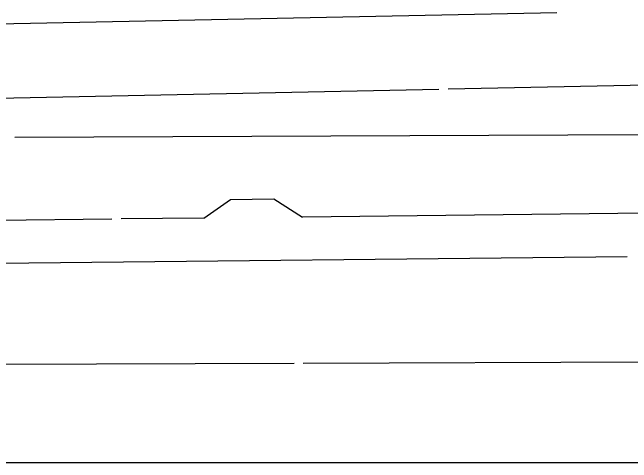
# Model space of a CAD drawing. Extents: x -537 to 363, y 432 to 791.
# Drawn here: x 214.8 to 282.2, y 561.6 to 610.6 of the extents above; entities that cross this region are included whole.
import ezdxf

# ---------------------------------------------------------------- set-up
doc = ezdxf.new("R2010")
doc.units = 0
doc.layers.get('0').update_dxf_attribs({"linetype": 'CONTINUOUS'})
doc.layers.add('90X10', color=1, linetype='CONTINUOUS')

msp = doc.modelspace()

# ---------------------------------------------------------------- linework, layer by layer
for p, q in [((205.066, 609.203), (274.052, 610.593)), ((331.187, 603.622), (262.201, 602.232)), ((261.202, 602.212), (198.161, 600.942)), ((215.025, 597.031), (284.025, 597.31)), ((235.601, 588.204), (238.509, 590.234)), ((238.509, 590.234), (243.238, 590.286)), ((243.238, 590.286), (246.334, 588.321)), ((329.146, 589.222), (246.334, 588.321)), ((225.602, 588.095), (156.606, 587.344)), ((235.601, 588.204), (226.602, 588.106)), ((281.695, 583.974), (212.698, 583.268)), ((176.431, 572.173), (245.431, 572.407)), ((246.431, 572.41), (285.545, 572.543))]:
    msp.add_line(p, q)
at = {"layer": '90X10', "color": 1, "linetype": 'CONTINUOUS'}
msp.add_lwpolyline([(-537.056, 561.58), (362.944, 561.58), (362.944, 661.58), (-537.056, 661.58)], close=True, dxfattribs=at)

doc.saveas('drawing.dxf')
